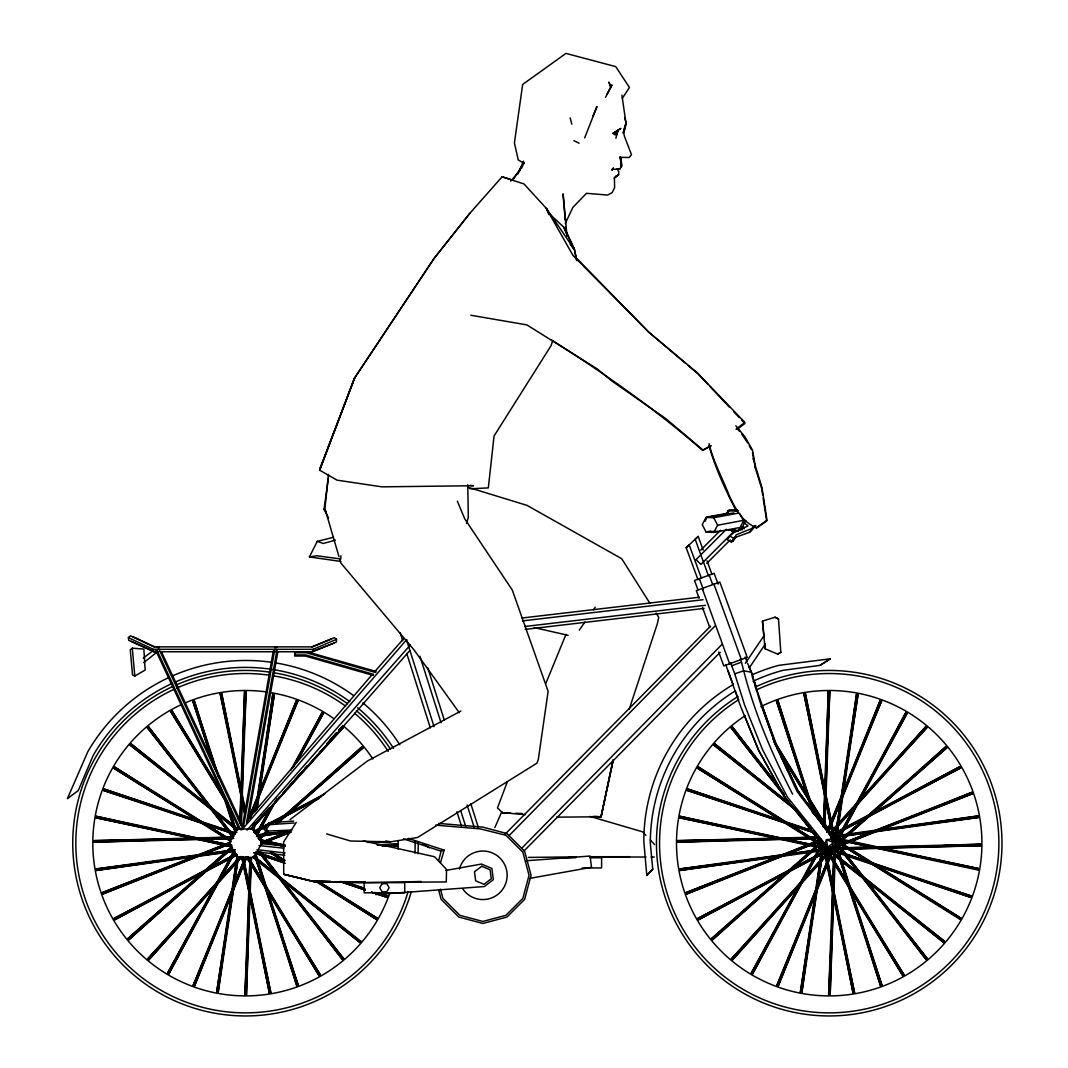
<?xml version="1.0" encoding="UTF-8"?>
<svg xmlns="http://www.w3.org/2000/svg" width="1068" height="1068" viewBox="0 0 1068 1068"><rect width="100%" height="100%" fill="white"/><g stroke="black" fill="none" stroke-linecap="round" stroke-linejoin="round"><path stroke-width="1.5" d="M294.728 651.614L294.728 656.046L305.328 656.046L373.346 675.443M621.91 95.119L625.968 123.02L625.087 129.095L623.151 133.22L624.927 127.239M340.892 555.841L340.812 558.991L316.889 555.76L309.4 556.949L317.236 541.369L333.323 537.324M240.487 820.317L240.954 805.459M241.528 787.316L241.902 775.755M242.156 767.505L244.559 691.597L246.094 691.663L241.181 825.31L243.544 747.747M243.971 734.544L244.492 718.03M246.788 960.092L247.309 943.591M247.669 932.044L250.019 857.778L244.919 994.708L246.454 994.789L251.474 857.844M246.454 994.789L249.004 913.928M249.378 902.367L249.471 899.069M249.632 894.116L249.899 885.866M250.259 874.318L250.78 857.818M824.095 823.615L824.202 820.317M824.563 808.77L825.083 792.256M825.457 780.708L828.274 691.597L829.796 691.663L824.776 828.608L826.792 762.592M827.166 751.044L827.687 734.544M828.047 722.983L828.621 704.84M829.609 988.154L829.409 994.749L829.649 988.154M830.504 960.092L829.983 976.593L830.677 960.105M830.864 948.544L831.438 930.388M831.745 920.482L834.041 847.872L828.635 994.708L830.17 994.789L835.563 847.952L828.635 994.708M830.17 994.789L833.093 902.367M833.561 887.521L834.028 872.663M834.802 847.912L834.442 859.46L834.789 847.912M239.766 821.933L244.559 691.597M240.594 820.317L241.141 805.472M241.809 787.33L242.236 775.782M242.663 764.221L243.264 747.734M243.744 734.53L244.358 718.03M246.962 960.105L247.562 943.605M247.99 932.057L248.59 915.556M249.084 902.353L249.685 885.866M250.112 874.305L250.713 857.818M823.308 826.886L828.274 691.597M824.189 823.628L824.309 820.317M824.736 808.77L825.043 800.519M825.217 795.58L825.337 792.269M825.764 780.721L826.432 762.579M826.859 751.031L827.46 734.53M827.887 722.983L828.554 704.827M831.104 948.558L831.758 930.402M832.186 918.854L832.8 902.353M833.454 884.211L833.881 872.663M239.899 823.588L241.208 795.553M246.094 691.663L241.368 792.256L220.182 693.8L221.677 693.479L245.72 811.573M244.919 994.708L251.34 857.844M823.455 826.886L829.796 691.663M158.184 651.76L153.765 651.76L128.774 640.373L128.387 637.636L130.443 635.78L153.765 646.874L312.684 646.874L334.324 637.623L336.527 639.291L336.38 642.055L312.684 651.76L160.387 651.76M565.332 218.433L565.199 219.794L563.076 193.882L566.988 236.095M328.45 474.419L324.952 508.662L338.983 556.628M236.936 856.496L216.684 992.025L218.206 992.239L226.389 933.365M226.843 930.095L227.297 926.824M227.751 923.566L229.34 912.112M229.794 908.841L232.29 890.859M232.744 887.588L237.069 856.523M253.717 831.505L254.851 823.321M256.894 808.61L262.581 767.732M263.035 764.461L265.531 746.479M265.985 743.208L266.439 739.937M266.893 736.666L272.807 694.147L274.329 694.36L257.241 808.65M328.557 518.007L324.031 509.236L328.383 478.117M801.921 992.239L824.122 843.64L822.6 843.44L800.399 992.025L801.921 992.239L810.559 930.095M811.012 926.824L813.509 908.841M813.963 905.571L816.459 887.588M816.913 884.317L822.6 843.44M834.322 842.732L835.844 842.946L843.56 787.356M844.014 784.086L849.701 743.208M850.155 739.937L856.523 694.147L858.045 694.36L835.844 842.946M218.206 992.239L238.458 856.71L217.445 992.132L237.697 856.603L216.684 992.025M252.555 829.676L253.29 824.776M272.807 694.147L255.239 811.72L273.568 694.253L256.24 810.185M253.316 829.783L254.291 823.241L253.383 829.783M321.281 796.715L253.81 831.571L255.052 823.348M856.523 694.147L834.802 839.475L857.284 694.253L835.083 842.839L858.045 694.36M252.622 829.689L253.383 824.79M256.413 810.212L274.329 694.36M800.399 992.025L823.361 843.546L801.16 992.132L824.122 843.64M615.048 131.711L614.474 134.648L614.954 131.644M242.409 826.218L273.355 650.746M243.544 826.418L274.77 649.304L277.026 649.704L246.374 823.535M247.789 822.093L277.867 651.547M625.407 125.971L625.968 123.02M613.259 760.056L601.07 816.78L556.668 817.154M312.684 651.76L313.231 649.317L336.527 639.291M96.387 816.312L231.676 846.764L127.76 938.679L128.787 939.813L231.703 846.871L96.04 817.808L96.387 816.312L231.983 845.375L162.483 830.904M680.102 816.312L823.441 848.579L679.755 817.808L680.102 816.312L822.16 846.764L741.339 829.889M725.759 664.643L740.618 706.469L758.654 750.55L784.887 797.729L827.807 849.794L829.449 849.434L836.791 843.72L797.809 790.6L775.648 744.222L752.192 676.444M978.341 870.073L978.675 868.578L833.387 837.432L978.341 870.073L836.284 839.622L978.515 869.325L881.647 848.566M438.574 860.848L441.151 851.209L444.195 850.155L440.457 862.73M466.556 523.494L468.305 517.246L467.771 484.779M615.876 138.266L617.304 133.3M617.224 133.593L618.145 130.51L617.09 131.19M103.93 788.958L235.24 833.641L103.703 789.693L235 834.375L103.462 790.427L103.93 788.958L235.454 832.96L224.44 796.675M387.07 897.414L371.437 892.1L387.07 897.414L387.537 895.959L379.714 893.342M814.23 832.119L687.418 789.693L815.592 833.307L687.178 790.427L687.645 788.958L812.908 830.864M828.314 849.754L828.781 848.286L971.253 895.959L970.785 897.414L828.314 849.754L971.253 895.959M552.623 340.892L551.101 345.605L494.07 435.984L488.316 487.902L470.067 488.784M629.226 709.232L657.341 623.739L658.742 617.264L656.099 613.072M615.568 131.738L620.909 128.4L613.165 133.353M517.873 173.977L523.52 161.135M511.505 179.758L502.107 176.794L469.813 213.32L433.942 258.683L354.269 378.472L319.666 470.187L337.007 480.146L381.984 486.848L473.484 485.726L470.187 485.326M507.38 781.709L497.461 807.942L502.507 812.721L525.483 814.604M249.845 816.913L258.429 795.46M261.5 787.784L296.463 700.408L297.879 701.009L250.046 818.796M249.939 818.742L297.171 700.715L261.767 787.904M229.874 896.96L193.842 985.671L245.373 856.91L193.134 985.377L194.55 985.978L230.127 897.067M231.97 892.461L242.396 866.402M830.49 824.576L828.034 830.717L880.886 700.715L828.741 831.011M831.718 821.519L842.145 795.46M843.987 790.854L880.179 700.408L881.594 701.009L828.795 831.024M816.606 887.481L776.85 985.377L778.265 985.978L831.625 852.611M248.63 818.195L296.463 700.408M249.952 816.967L258.656 795.553M233.598 887.775L242.917 864.826M194.55 985.978L246.721 857.484L320.4 974.91L319.092 975.738L246.628 857.484M826.752 831.959L880.179 700.408M817.848 884.424L830.891 852.291L777.557 985.671L827.246 863.304M829.115 858.712L831.598 852.598M778.265 985.978L834.175 848.299L776.85 985.377M545.881 683.32L565.987 634.392M248.844 818.288L297.879 701.009M193.134 985.377L246.615 857.43M826.832 831.999L881.594 701.009M593.06 115.704L596.985 106.573L584.663 137.905M494.844 827.607L501.813 811.68M613.379 167.743L612.178 170.399L611.991 169.158L612.458 169.879M565.279 223.506L572.862 207.419L586.466 193.308L607.692 195.057L612.178 192.614L614.634 187.621L614.394 178.036L618.639 174.738L618.719 171.347L617.838 170.48M266.733 833.04L267.748 831.051L266.399 828.715L263.956 828.861L266.733 833.04L291.404 832.039M606.891 94.491L611.991 84.879L605.529 97.295M234.479 849.861L167.516 973.188L168.877 973.909L234.559 849.914M257.214 835.016L273.448 804.378M292.766 767.905L294.314 764.995M295.863 762.071L322.135 712.476L323.497 713.184L296.704 762.525M752.593 973.909L822.146 842.612L751.231 973.188L752.593 973.909L822.694 844.775L751.912 973.549L822.814 842.972L751.231 973.188M835.523 845.229L905.851 712.476L907.213 713.184L835.523 845.229L834.842 844.868M733.943 512.894L706.068 517.433L702.237 524.602L706.082 532.091L713.758 532.411L738.562 527.739M713.758 532.411L717.603 525.242L742.394 520.57M726.026 514.643L728.216 510.557L737.801 510.424M740.725 530.035L745.824 520.503L743.542 520.93L738.442 530.462L728.216 530.048L734.877 529.795M704.973 521.291L706.522 518.421M726.841 514.335L729.043 510.25L737.147 510.063M234.373 851.677L168.197 973.549L234.987 852.01M168.877 973.909L235.04 852.037M270.925 806.781L255.96 834.348L271.125 806.887M290.629 770.509L322.135 712.476M273.181 804.244L256.64 834.709L273.395 804.351M293.66 766.517L322.816 712.837L292.592 767.812M256.534 836.524L277.012 798.797M905.851 712.476L835.737 841.611L906.532 712.837L835.63 843.413L907.213 713.184M167.516 973.188L234.319 851.65M296.45 762.392L323.497 713.184M742.167 529.875L743.795 527.058M521.157 168.597L522.813 165.807M744.182 522.853L748.081 525.91L733.636 532.745L729.738 536.043L727.308 539.861L731.3 542.05L734.57 537.658L749.95 532.144L755.917 525.509M731.3 542.05L736.453 534.681L751.552 528.633L754.916 525.523M755.236 525.763L749.122 532.451M735.024 537.751L732.581 541.583L735.732 537.231M114.57 766.931L231.289 841.811L113.742 768.212L114.57 766.931L230.648 839.742M296.236 822.413L283.621 841.985L283.714 874.265L316.235 882.155L365.349 882.168L343.656 881.634M316.302 881.727L376.43 919.455L377.271 918.173L318.531 881.314M698.285 766.931L823.335 847.164L697.457 768.212L698.285 766.931L825.564 846.764L697.871 767.572L778.986 818.462M960.145 919.455L960.986 918.173L835.109 839.208L960.145 919.455L837.072 842.251L960.573 918.814L880.846 868.805M513.721 178.89L524.201 162.71M622.324 98.323L629.426 87.483L615.755 66.63L565.973 53.4L522.653 84.452L514.416 142.992L518.22 159.893L524.241 163.444M749.255 667.914L765.422 643.844M745.317 663.295L764.247 635.34M579.297 630.08L584.917 622.003M593.354 609.895L595.223 607.198M618.252 130.029L616.97 131.711L617.117 133.38M237.323 830.33L130.082 745.023L131.017 743.809L238.257 829.115M360.931 941.362L359.996 942.563L252.742 857.27L360.931 941.362L253.69 856.055L360.463 941.963L253.209 856.656L359.996 942.563M796.621 810.625L714.265 744.423L714.732 743.809L789.679 803.416M831.371 838.554L832.319 837.339L831.852 837.939M827.059 847.832L826.125 849.047L943.712 942.563L944.646 941.362L829.649 849.888L944.179 941.963L944.646 941.362L826.125 849.047L826.592 848.446L944.179 941.963M130.55 744.423L131.017 743.809L237.83 829.662L130.55 744.423L237.363 830.277M713.798 745.023L714.732 743.809L789.372 803.803L713.798 745.023L797.783 811.827M469.813 213.32L434.022 258.469L354.269 378.472M263.956 828.861L269.016 822.734L293.767 821.065M247.616 819.757L372.024 674.749M241.795 829.889L406.654 639.639M510.731 181.119L520.33 169.999M410.339 644.938L247.068 830.156M375.255 671.051L403.504 638.811M409.725 650.666L350.171 718.711L250.86 829.115M266.399 828.715L269.99 824.616L294.087 822.987M255.265 823.682L264.076 813.829M290.483 784.299L292.685 781.829M294.888 779.373L300.388 773.219M304.794 768.293L306.997 765.836M326.808 743.675L336.714 732.608L330.052 739.924M342.227 726.454L338.916 730.138L342.227 726.454L343.349 727.495L251.474 829.168L270.137 808.196M272.34 805.739L297.652 777.424M299.854 774.967L304.26 770.041M308.665 765.129L326.274 745.437M329.571 741.739L332.882 738.055M239.579 857.27L148.225 959.411L236.776 861.409L215.936 884.865M239.539 857.217L147.664 958.89L148.786 959.932L212.625 888.549M239.045 859.019L241.248 856.549M855.655 805.365L926.503 726.974L830.744 834.041L927.064 727.495L925.943 726.454L830.17 833.521L852.331 809.05M828.808 851.116L731.94 959.411L798.357 885.919M827.673 852.317L731.38 958.89L732.501 959.932L798.544 886.093M800.746 883.636L802.949 881.167M806.247 877.482L818.355 863.945L806.1 877.335M824.963 856.549L820.558 861.475L824.923 856.509M253.129 826.191L265.305 812.721M283.007 793.124L295.182 779.64M299.614 774.741L302.938 771.069M314.005 758.827L317.329 755.143M319.546 752.7L325.072 746.572M329.505 741.673L332.829 738.001M238.992 858.966L241.208 856.509M148.786 959.932L241.768 857.03M925.943 726.454L829.636 833.027L927.064 727.495M732.501 959.932L829.903 852.13L731.38 958.89M261.647 816.085L269.47 807.582M275.077 801.521L279.549 796.661M285.143 790.6L343.349 727.495M147.664 958.89L241.675 856.95M733.516 684.361A182.201 182.201 0 0 0 643.817 841.344L646.794 875.453L652.748 869.152L650.319 843.186A178.943 178.93 0 0 1 735.438 690.796M646.794 875.453L652.815 869.138M508.995 835.71L715.333 625.648M521.611 848.366L722.128 644.231M505.151 834.121L710.594 626.102M524.068 850.889L720.179 652.321M700.688 550.167L720.526 530.315M726.427 529.234L696.069 559.592L700.902 564.411L734.744 530.556M706.842 563.317L730.178 539.967M697.991 579.63L686.177 547.71L698.218 536.39L703.171 550.113M686.177 547.71L689.207 544.867L701.462 578.362M698.218 536.39L695.175 539.233L708.471 575.799M266.653 832.866L259.31 839.515L285.103 845.429M277.68 822.921L362.226 746.572L363.254 747.707L277.934 823.188M712.503 939.813L821.546 841.344L711.475 938.679L712.503 939.813L822.547 842.452L711.982 939.253L822.04 841.878L711.475 938.679M834.442 847.258L945.941 746.559L946.969 747.707L834.442 847.258L833.414 846.123M827.807 849.794L828.888 848.833M128.787 939.813L232.65 847.925L128.267 939.253L232.143 847.351L127.76 938.679M258.363 838.46L267.013 830.811M275.664 823.148L362.226 746.572M258.87 839.034L266.292 832.466L258.91 839.074M277.413 822.627L362.733 747.133L275.784 823.281M266.8 833.04L259.391 839.595L285.196 845.042M945.941 746.559L835.884 843.934L946.448 747.133L833.934 846.684L946.969 747.707M258.403 838.5L265.852 831.985M277.546 822.76L363.254 747.707M132.298 648.169L130.256 649.811L132.539 675.003L134.822 676.031L145.168 670.077L143.86 649.104L132.298 648.169L134.822 676.031M143.726 662.641L157.637 651.614M736.026 429.202L744.823 422.381L697.684 373.213L648.49 331.934L572.889 255.319L546.362 208.393L523.974 183.936L502.107 176.794M233.532 838.407L147.331 727.668L148.559 726.747L233.745 836.177M290.042 819.597L367.365 761.03L460.935 711.008M258.282 851.503L342.454 959.638L343.682 958.717L260.512 851.877M789.866 803.229L731.046 727.668L732.274 726.747L779.934 787.97M824.549 845.295L823.335 846.23L793.925 808.449M865.12 879.551L845.722 854.894L926.784 959.171L835.924 843.68L926.17 959.638L927.398 958.717L837.138 842.759M143.286 658.075L152.484 651.16M737.227 429.202L744.877 423.529L741.526 419.978M614.1 178.102L618.639 174.738L615.288 176.447M830.196 847.992L836.791 843.72M752.499 674.629A182.201 182.201 0 0 1 778.866 665.337L830.303 658.796L820.157 665.337L782.871 670.357A178.943 178.93 0 0 0 753.02 681.291M820.09 665.351L830.303 658.796M230.995 810.011L170.613 711.475L171.908 710.647L223.679 795.113M776.756 748.067L832.826 839.568L834.135 838.754L772.885 738.802M824.309 847.632L825.604 846.817L904.115 974.91L902.807 975.738L824.309 847.632L904.115 974.91M777.851 654.097L780.895 652.201L777.744 654.15L765.062 648.77L762.405 621.122L775.194 617.197L778.505 619.026L780.801 652.241M756.237 528.326L766.677 521.01L763.166 498.195M710.273 445.997L703.051 450.002L665.337 418.255L612.151 381.209L597.319 368.967L526.858 324.886L470.828 315.234M711.355 445.743L702.597 450.456C655.525 409.204 604.034 373.279 551.275 339.798M254.077 832.092L287.546 814.15M290.456 812.588L323.924 794.645M254.424 832.773L266.065 826.539M273.341 822.627L312.63 801.574M200.424 873.557L114.343 919.134L236.589 853.612L113.996 918.453L114.69 919.815L200.557 873.798M203.467 872.236L207.833 869.899M210.743 868.337L228.205 858.979M232.57 856.629L235.481 855.067L232.53 856.563M869.806 814.924L834.882 833.654L862.624 819.009M875.626 811.813L960.039 766.57L960.733 767.932L830.877 836.685L960.386 767.251L865.534 817.461M784.139 873.557L698.058 919.134L827.58 849.714L697.711 918.453L698.405 919.815L782.817 874.572M788.638 871.448L801.734 864.439M804.645 862.877L819.196 855.067M253.757 831.465L325.246 793.604M254.104 832.146L264.317 826.739M271.606 822.867L280.363 818.235M283.287 816.7L287.666 814.377M290.576 812.828L312.47 801.24M254.451 832.826L266.132 826.645M273.421 822.787L318.651 798.837M203.347 872.009L207.726 869.686M210.636 868.15L228.151 858.872M114.69 919.815L237.256 854.921M960.039 766.57L831.625 834.549L960.733 767.932M788.518 871.234L801.654 864.279M804.578 862.744L822.08 853.465M698.405 919.815L829.729 850.288M113.996 918.453L237.203 854.814M697.711 918.453L826.779 851.783M229.7 842.425L102.194 892.648L102.782 894.076L229.74 842.545M288.801 832.666L261.26 843.84L290.496 832.466M821.092 839.395L685.91 892.648L686.497 894.076L821.105 839.448M832.746 848.806L971.947 792.309L972.521 793.738L832.746 848.806L832.159 847.378L971.947 792.309M311.616 646.874L331.961 638.731M102.782 894.076L230.274 843.84M260.739 842.532L288.387 831.652M261.019 843.253L290.216 831.745M686.497 894.076L821.666 840.823M102.194 892.648L229.954 843.066L102.488 893.355L230.247 843.787M260.766 842.599L288.467 831.852M261.046 843.306L290.296 831.959M685.91 892.648L821.372 840.089L686.203 893.355L821.666 840.796M832.159 847.378L972.24 793.017L832.453 848.085L972.521 793.738M311.616 651.76L334.017 643.15M775.074 617.237L778.505 619.026M765.062 648.77L764.862 645.472M730.552 662.627L731.714 665.724L741.512 662.147L740.364 659.036M731.714 665.724L734.744 673.815L743.688 670.811L751.512 672.253L759.762 701.129L775.368 744.57L796.955 791.281L836.751 843.894M213.56 765.476L192.761 701.062L194.229 700.608L219.087 777.597M812.508 812.615L776.476 701.062L777.945 700.608L814.977 815.298M297.518 985.55L296.784 985.777L254.665 855.375L297.518 985.55L266.052 888.135M255.626 853.345L298.252 985.323L296.784 985.777L255.519 853.385M850.008 888.069L835.576 844.147L881.234 985.55L835.87 847.511L880.499 985.777L881.968 985.323L836.297 843.92M335.339 540.128L323.35 543.465L317.236 541.369M805.392 693.479L834.602 840.863L804.645 693.639L833.534 839.408L803.897 693.8L805.392 693.479L835.35 840.703L833.854 841.023M823.081 845.682L824.589 845.362L854.547 992.586L853.038 992.906L823.081 845.682L837.953 915.102M241.675 857.017L269.323 992.906L270.831 992.586L243.17 856.683L270.084 992.746L242.423 856.843M706.068 517.433L713.758 517.753L738.549 513.081M706.082 532.091L710.727 531.21M728.429 513.067L707.296 516.992L710.38 517.112M718.243 531.343L707.283 531.65M445.73 870.473L481.454 864.052L491.907 868.444L493.336 879.685L484.298 886.547L375.682 894.557M529.781 878.377L591.498 867.283L590.083 856.042L525.897 860.768M260.619 835.216L257.361 835.697L260.632 835.296M257.455 836.458L286.865 832.212M120.791 866.161L107.721 868.044L120.804 866.281M124.062 865.694L135.502 864.039M138.773 863.571L158.384 860.755M161.655 860.287L166.555 859.58M169.825 859.099L235.187 849.701L96.187 868.925L96.374 870.447L233.745 851.396M96.374 870.447L181.36 858.218M184.631 857.751L189.53 857.043M200.971 855.401L204.242 854.921M207.499 854.453L212.412 853.746M215.683 853.279L228.752 851.396L215.656 853.132M839.435 835.924L844.334 835.216M847.605 834.749L867.216 831.932M870.487 831.451L878.657 830.277M885.198 829.342L978.355 815.925L978.542 817.461L833 837.646M833 837.632L904.903 827.273M908.174 826.806L913.073 826.098M916.344 825.631L935.955 822.814M939.226 822.333L944.125 821.639M947.396 821.159L958.837 819.516M711.048 865.227L699.607 866.869L711.061 865.374M714.318 864.746L719.218 864.039M722.489 863.571L727.388 862.864M730.659 862.397L742.1 860.755M745.371 860.287L822.173 849.22L679.902 868.925L680.089 870.447L827.273 850.035L679.902 868.925M680.089 870.447L773.245 857.043M779.787 856.109L787.957 854.921M791.214 854.453L796.127 853.746M799.398 853.279L804.297 852.571M814.096 851.156L819.009 850.462L814.096 851.089M822.267 849.981L825.537 849.514L822.267 849.954M275.25 832.493L257.268 834.989L285.116 831.531M278.521 832.039L283.434 831.358M263.903 834.842L267.174 834.388M270.444 833.934L273.715 833.481M257.455 836.511L286.892 832.426M124.075 865.828L135.529 864.252M138.8 863.798L158.424 861.075M161.695 860.621L166.595 859.94M169.865 859.486L181.32 857.898M184.59 857.444L189.49 856.763M194.403 856.082L197.673 855.628M207.486 854.266L212.385 853.586M978.355 815.925L831.171 836.351L978.542 817.461M839.448 835.977L844.347 835.296M847.618 834.842L867.243 832.119M872.155 831.438L880.326 830.303M885.225 829.622L904.85 826.899M908.12 826.445L913.033 825.764M916.304 825.31L935.928 822.587M939.199 822.133L944.099 821.452M947.369 820.998L958.824 819.41M714.332 864.92L719.245 864.239M722.515 863.798L727.415 863.118M730.686 862.664L742.14 861.075M745.411 860.621L758.494 858.805M761.764 858.352L773.205 856.763M778.118 856.082L786.288 854.947M791.201 854.266L796.101 853.586M799.371 853.132L804.284 852.451M807.555 851.997L810.826 851.543M96.187 868.925L233.732 851.276M522.132 617.998L699.38 597.212M522.479 620.895L703.038 599.722M524.829 626.489L705.401 605.316M525.176 629.386L704.092 608.413M267.748 831.051L291.898 830.063M232.557 837.018L93.931 840.649L93.984 842.185L131.925 840.81M136.878 840.623L159.973 839.782M178.129 839.128L201.225 838.287M206.164 838.1L232.57 837.138M377.231 844.921L397.029 844.201L397.082 845.722L382.224 846.123M789.879 838.1L817.928 837.072L677.646 840.649L677.699 842.185L715.64 840.81M720.593 840.623L745.344 839.728M760.189 839.181L784.94 838.287M830.61 849.661L980.798 845.722L980.744 844.201L830.557 848.139L830.61 849.661L868.551 848.286M873.504 848.099L898.255 847.204M914.755 846.604L937.851 845.763M942.79 845.576L980.744 844.201M93.984 842.185L232.624 838.554L93.957 841.424L232.584 837.793L93.931 840.649M377.218 844.721L397.029 844.201M382.197 845.349L397.056 844.962L380.542 845.309M677.699 842.185L819.637 838.46M367.472 842.385L390.661 841.824L417.561 837.486L536.977 763.153L538.325 759.388L548.124 691.316L512.24 589.95L464.754 518.888L457.358 501.159M382.224 846.043L397.082 845.722M677.646 840.649L817.955 837.699L677.673 841.424L819.637 838.42M830.557 848.139L980.771 844.962L830.584 848.9L980.798 845.722M528.286 857.417L575.785 856.896M404.825 881.781L421.273 881.607L359.075 882.715L312.03 880.98L330.346 881.354M569.257 857.15L575.772 857.11M590.43 857.003L629.546 856.723L589.95 856.71M403.731 882.181L446.264 881.954L446.558 869.459L434.596 856.75L363.32 840.876M731.567 531.29L738.081 531.29M156.862 647.341L159.159 647.341M274.569 647.341L276.866 647.341M128.387 637.636L153.231 649.317L313.231 649.317M294.728 652.722L306.222 652.722L375.816 672.573M294.728 654.938L305.635 654.938L373.64 674.335M561.047 857.764L575.652 857.764M590.257 857.764L601.604 857.764L601.604 867.95L582.14 867.95M617.17 169.104L619.8 169.104L621.883 165.433L620.708 157.41L619.947 157.316M590.511 856.923L646.127 857.03M651.039 857.043L654.31 857.043M316.969 882.195L364.468 882.368M620.708 160.908L619.747 157.37L629.266 157.49L631.482 154.66L624.339 136.023L623.525 131.07L626.022 122.767L624.687 117.6M613.379 169.278L619.8 169.104L617.371 168.958M592.807 816.486L601.07 816.78L613.019 760.229L601.07 816.78L594.502 816.513M734.904 510.477L737.828 510.597M728.216 510.557L736.973 510.918M510.731 813.068L502.507 812.721L507.42 812.948M515.657 813.269L522.225 813.536M619.747 157.37L620.601 157.437L621.456 166.888L621.082 163.898M438.855 823.428L482.883 827.113L506.966 833.574L524.602 851.209L531.063 875.293L524.602 899.389L506.966 917.025L482.883 923.473L458.786 917.025L441.151 899.389L438.574 889.751M435.677 825.137L480.386 828.888L505.965 835.31L522.866 852.211L529.047 875.293L522.866 898.375L505.965 915.276L482.883 921.457L459.801 915.276L442.9 898.375L440.43 889.15M260.752 843.6L283.914 845.856M258.937 845.589L283.794 848.166M256.934 849.687L285.076 852.972M256.761 851.81L284.809 855.294M309.4 556.949L340.785 561.408M385.775 840.943L390.661 841.824L350.611 841.023L326.621 833.908M847.765 841.21L839.688 839.515L846.136 840.943M850.996 841.891L878.47 847.632M884.945 848.98L978.675 868.578M692.865 819.757L679.929 817.06L738.041 829.516M696.096 820.438L738.108 829.222M679.755 817.808L773.499 837.405M779.96 838.754L783.191 839.435M786.422 840.102L797.743 842.465M800.973 843.146L807.435 844.494M810.665 845.175L823.602 847.872L812.307 845.442M260.819 840.529L264.05 841.21M270.524 842.559L278.601 844.254M260.659 841.277L284.889 846.35M159.252 830.236L96.213 817.06L159.172 830.557M96.04 817.808L189.784 837.405M196.245 838.754L199.476 839.435M202.706 840.102L218.873 843.48M226.95 845.175L230.181 845.843M850.982 841.985L878.417 847.872M741.272 830.21L776.783 837.819M780.014 838.514L783.245 839.208M786.475 839.902L797.769 842.318M801 843.012L807.461 844.401M267.267 841.985L278.561 844.414M260.632 841.344L284.849 846.537M162.403 831.251L193.068 837.819M196.298 838.514L199.529 839.208M202.76 839.902L218.9 843.36M534.12 627.57L568.136 635.326M306.516 651.614L376.11 671.465M590.123 816.446L642.642 831.838L645.9 835.31M468.545 487.449L527.031 505.378L621.723 558.724L649.931 603.313M687.178 790.427L812.841 831.051M103.462 790.427L235.414 833.08L223.719 796.902M254.024 852.798L282.299 861.943M348.275 883.263L363.988 888.336M379.687 893.422L387.537 895.959M408.296 838.367L444.195 850.155M403.504 838.821L441.151 851.209M256.026 851.957L284.208 861.382L270.217 852.665L284.128 861.556L256.013 852.01M345.271 881.821L364.054 888.095M283.968 862.116L255.786 852.691L283.914 862.317M341.907 881.5L365.389 889.35L345.111 882.328M253.997 852.891L285.303 863.371M340.105 881.701L365.149 890.085M687.645 788.958L814.257 832.039M828.781 848.286L971.026 896.693L828.541 849.02L970.785 897.414M340.185 881.46L365.189 889.978M131.217 641.267L154.847 651.76M132.886 636.675L154.847 646.874M573.903 140.602L579.11 143.192M729.738 536.043L733.729 538.232M422.661 843.96L429.416 847.778M871.181 862.463L837.512 841.584L866.869 860.034M881.007 868.564L960.986 918.173M697.457 768.212L778.839 818.689M783.044 821.305L820.932 844.801M272.033 852.891L283.26 859.86M318.331 881.621L377.271 918.173M316.515 881.394L376.857 918.814L319.506 882.835M230.621 839.808L114.156 767.572L195.27 818.462M113.742 768.212L195.124 818.689M200.731 822.173L206.351 825.657M209.154 827.393L230.207 840.449M873.851 864.413L876.654 866.175M781.789 820.211L784.58 821.973M787.383 823.722L820.945 844.775M272.38 852.371L284.956 860.261M271.953 853.012L283.154 860.034M198.074 820.211L206.458 825.484M209.261 827.233L230.234 840.396M272.233 852.598L284.729 860.621M318.077 882.008L376.43 919.455M612.899 133.059L615.635 134.822L614.207 133.487M130.082 745.023L238.177 829.222M741.753 526.671L744.356 528.713M714.265 744.423L795.66 809.17M826.592 848.446L943.712 942.563M685.376 363.147L649.01 332.362L574.771 256.453M687.885 365.269L697.911 373.773L707.977 384.427M549.526 213.92L563.891 227.27L574.344 249.405L576.773 260.699L574.437 249.365L565.479 229.9M710.22 386.803L729.217 406.948M733.689 411.687L739.283 417.601M650.252 839.929L654.604 844.561M735.852 425.798L744.877 436.719L752.513 450.202L755.396 466.796M786.061 798.944L811.186 829.422M570.205 244.278L574.344 249.405L546.362 208.393L548.818 214.441M737.694 429.029L739.67 431.472M741.633 433.915L747.64 442.966M829.449 849.434L787.396 797.075L762.619 749.843L744.61 705.04L734.744 673.815M324.031 509.236L326.074 511.839M843.68 852.304L837.552 844.508L843.627 852.344M867.163 882.141L927.398 958.717M782.697 792.096L731.66 727.201L784.393 794.952L732.274 726.747M803.123 818.048L806.18 821.946M808.222 824.536L810.265 827.126M731.046 727.668L784.126 795.153M803.523 819.81L794.338 808.129L820.331 842.292M812.721 831.491L820.878 841.864L813.803 832.733M278.347 875.653L264.05 857.497L278.161 875.8M283.447 882.141L343.682 958.717M258.336 851.463L343.068 959.171L282.219 881.007M233.692 836.217L147.945 727.215L213.867 811.894M147.331 727.668L207.566 804.231M209.608 806.834L213.693 812.027M215.723 814.617L226.963 828.888M808.329 824.456L810.358 827.059M794.539 807.982L799.612 814.497M801.627 817.1L803.657 819.703M216.911 815.792L227.043 828.821M571.42 245.426L574.437 249.365L571.647 245.213M837.112 842.785L926.17 959.638M260.392 851.97L342.454 959.638M148.559 726.747L233.612 838.353M800.106 795.166L802.095 797.796M813.028 812.267L818.982 820.171M820.972 822.801L827.927 832.012M810.599 807.822L797.93 790.547L780.788 754.649M813.522 811.8L828.127 831.732M459.333 712.743L414.197 650.118L340.852 563.023L339.918 559.819M778.879 750.63L834.135 838.754M170.613 711.475L220.595 791.201M239.886 821.96L241.648 824.763M773.953 742.033L833.481 839.154L773.592 740.311M238.338 819.036L241.795 824.67M228.205 803.964L171.267 711.061L231.155 809.918M247.936 856.67L320.4 974.91M775.515 744.957L832.826 839.568M825.604 846.817L903.461 975.324L824.963 847.231L902.807 975.738M171.908 710.647L224.961 798.21M247.883 856.696L319.746 975.324L247.282 857.083L319.092 975.738M749.175 445.663L751.485 449.695M778.665 786.235L758.801 750.497L744.503 715.533M780.254 789.092L785.02 797.676M736.426 511.171C725.466 490.252 715.52 468.398 708.965 445.703M739.897 513.815L743.542 520.93M713.758 517.753L717.603 525.242M269.016 822.734L269.99 824.616M792.59 794.111C770.882 752.126 752.553 708.204 741.512 662.147M777.918 748.668L762.459 706.802M161.375 651.6L243.063 826.779M242.716 828.781L158.918 649.064L156.849 650.038L240.647 829.743M155.808 650.519L238.898 828.715M781.122 756.558L788.077 771.63M748.882 666.205L753.033 677.019M747.507 663.201L751.512 672.253M728.069 670.891L733.396 685.296M718.137 584.156L714.105 573.302L694.494 580.471L697.965 589.816M745.197 656.994L746.933 661.653M709.165 575.105L712.636 584.436M699.353 578.696L703.398 589.576M563.891 227.27L566.16 233.385M713.958 584.196L741.366 659.503M702.223 588.481L729.618 663.775M699.139 598.294L696.349 590.617L719.832 582.06L747.24 657.367L723.757 665.911L718.724 652.081M702.504 607.518L709.766 627.49M707.029 560.78L711.996 574.504M762.178 707.27L775.568 744.503M735.505 691.33L738.135 698.872M851.556 892.781L881.968 985.323M777.731 702.397L814.844 815.338M776.476 701.062L806.887 793.604M808.436 798.317L811.012 806.153M255.466 855.134L256.494 858.271L255.399 855.148M266.8 889.644L257.522 861.409L263.516 880.286M267.841 892.781L298.252 985.323M218.753 777.691L193.495 700.835L215.816 769.961L194.229 700.608M226.483 801.227L236.789 832.599M192.761 701.062L214.414 766.944M777.718 702.41L807.141 793.524M808.663 798.237L811.199 806.1M812.227 809.237L813.749 813.95M227.204 802.722L236.348 831.011M220.168 785.901L221.69 790.614M427.707 667.7L444.261 719.939M470.854 803.83L478.384 827.58M419.951 656.219L441.031 722.702M467.116 805.018L474.139 827.179M406.467 639.599L434.062 726.654M460.655 810.545L465.675 826.378M400.22 632.87L402.729 640.787M406.748 653.442L430.324 727.842M456.917 811.733L461.429 825.978M836.284 843.934L880.499 985.777M777.945 700.608L812.828 812.508M754.462 681.691L756.411 687.979M754.582 465.448L761.658 488.423M753.06 458.479L761.991 487.582L766.984 520.196L756.678 527.512C742.233 522.746 735.118 507.794 728.99 495.058C722.409 477.917 713.224 461.55 709.032 443.594M754.409 681.825L756.264 688.246M570.152 117.894L571.847 124.235M153.231 649.317L153.765 651.76M803.897 693.8L814.27 742.233M814.964 745.451L835.35 840.703M838.647 918.333L841.41 931.243M842.091 934.473L854.547 992.586M241.955 795.5L245.413 811.64M241.795 856.99L270.831 992.586M244.959 811.733L220.929 693.639L244.999 815.111M220.182 693.8L245.199 816.753M824.589 845.362L853.786 992.746L823.828 845.522L853.038 992.906M221.677 693.479L245.106 811.707M242.369 856.856L269.323 992.906M752.513 452.552L754.115 461.603M754.649 464.62L755.183 467.637M761.911 490.052L762.659 494.938M565.506 227.164L566.093 231.903M762.512 621.069L764.087 637.342M169.225 677.366A182.601 182.601 0 0 0 87.79 751.765L67.377 798.677L78.284 790.52L93.25 755.29A175.806 175.806 0 0 1 172.175 683.413M172.242 676.004A182.601 182.601 0 0 1 272.22 662.374M275.504 662.881A182.601 182.601 0 0 1 353.762 695.722M362.906 702.864A182.601 182.601 0 0 1 399.806 744.77M175.192 682.065A175.806 175.806 0 0 1 349.89 701.729M357.687 707.844A175.806 175.806 0 0 1 393.505 748.308M459.44 869.018A24.27 24.27 0 0 1 494.564 854.026A24.27 24.27 0 0 1 500.759 891.713A24.27 24.27 0 0 1 462.671 888.736M755.116 687.125A172.776 172.776 0 0 1 1001.824 850.582A172.776 172.776 0 0 1 742.06 992.359A172.776 172.776 0 0 1 738.041 696.443M756.131 690.075A169.678 169.678 0 0 1 998.754 849.861A169.678 169.678 0 0 1 744.329 990.103A169.678 169.678 0 0 1 738.776 699.633M760.937 706.602A152.697 152.697 0 0 1 981.892 846.23A152.697 152.697 0 0 1 755.57 976.966A152.697 152.697 0 0 1 745.01 715.8M411.26 891.913A172.776 172.776 0 0 1 132.712 974.056A172.776 172.776 0 0 1 172.869 686.43M177.275 684.468A172.776 172.776 0 0 1 268.949 672.026M273.702 672.733A172.776 172.776 0 0 1 347.554 703.785M356.392 710.701A172.776 172.776 0 0 1 390.514 749.269M418.269 842.478A172.776 172.776 0 0 1 417.948 853.826M408.016 891.94A169.678 169.678 0 0 1 134.488 971.506A169.678 169.678 0 0 1 173.897 689.367M176.887 688.019A169.678 169.678 0 0 1 268.535 675.083M273.368 675.83A169.678 169.678 0 0 1 345.591 706.175M354.576 713.224A169.678 169.678 0 0 1 388.178 751.351M415.172 841.597A169.678 169.678 0 0 1 414.878 853.172M389.833 893.075A152.697 152.697 0 0 1 142.952 956.327A152.697 152.697 0 0 1 181.734 704.439M184.764 703.091A152.697 152.697 0 0 1 266.226 691.904M269.496 692.384A152.697 152.697 0 0 1 333.777 718.59M342.961 725.639A152.697 152.697 0 0 1 372.892 758.988M398.19 840.636A152.697 152.697 0 0 1 398.097 849.02M245.32 691.637L244.852 706.482L245.32 691.637M246.414 971.653L245.84 989.796L246.534 971.653M320.467 467.063L319.666 470.187L354.643 378.072L320.467 467.063M826.552 839.688L824.856 843.747L827.513 847.244L831.879 846.697L833.587 842.639L830.917 839.141L826.552 839.688L827.513 847.244L833.587 842.639L826.552 839.688M237.31 828.995L229.113 843.186L237.31 857.39L253.703 857.39L261.9 843.186L253.703 828.995L237.31 828.995M382.077 883.663L379.727 887.735L382.077 891.807L386.79 891.807L389.139 887.735L386.79 883.663L382.077 883.663M481.748 866.281L474.499 871.768L475.634 880.793L484.018 884.317L491.267 878.817L490.119 869.793L481.748 866.281M104.45 868.511L96.28 869.686L104.45 868.551M836.164 836.391L832.893 836.871L836.177 836.431M975.177 817.167L962.108 819.049L975.177 817.14M696.336 867.336L679.996 869.686L696.349 867.416M404.719 882.635L364.148 882.635L364.148 892.821L404.719 892.821L404.719 882.635M316.235 882.155L283.714 874.265L316.235 882.155M387.31 896.693L374.788 892.501L387.31 896.693M610.349 85.186L608.853 82.076L610.869 87.816L610.349 85.186"/></g></svg>
